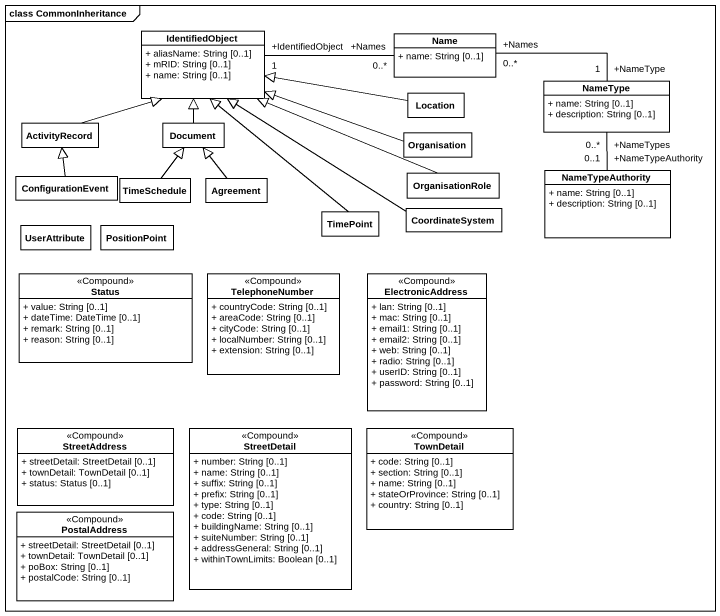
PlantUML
@startuml
mainframe class CommonInheritance
hide circle
hide empty members
skinparam classAttributeIconSize 0
class IdentifiedObject {
  + aliasName: String [0..1]
  + mRID: String [0..1]
  + name: String [0..1]
}
class Name {
  + name: String [0..1]
}
class Location
class NameType {
  + name: String [0..1]
  + description: String [0..1]
}
class ActivityRecord
class Document
class Organisation
class ConfigurationEvent
class TimeSchedule
class Agreement
class OrganisationRole
class NameTypeAuthority {
  + name: String [0..1]
  + description: String [0..1]
}
class UserAttribute
class PositionPoint
class TimePoint
class CoordinateSystem
class Status <<Compound>> {
  + value: String [0..1]
  + dateTime: DateTime [0..1]
  + remark: String [0..1]
  + reason: String [0..1]
}
class TelephoneNumber <<Compound>> {
  + countryCode: String [0..1]
  + areaCode: String [0..1]
  + cityCode: String [0..1]
  + localNumber: String [0..1]
  + extension: String [0..1]
}
class ElectronicAddress <<Compound>> {
  + lan: String [0..1]
  + mac: String [0..1]
  + email1: String [0..1]
  + email2: String [0..1]
  + web: String [0..1]
  + radio: String [0..1]
  + userID: String [0..1]
  + password: String [0..1]
}
class StreetAddress <<Compound>> {
  + streetDetail: StreetDetail [0..1]
  + townDetail: TownDetail [0..1]
  + status: Status [0..1]
}
class StreetDetail <<Compound>> {
  + number: String [0..1]
  + name: String [0..1]
  + suffix: String [0..1]
  + prefix: String [0..1]
  + type: String [0..1]
  + code: String [0..1]
  + buildingName: String [0..1]
  + suiteNumber: String [0..1]
  + addressGeneral: String [0..1]
  + withinTownLimits: Boolean [0..1]
}
class TownDetail <<Compound>> {
  + code: String [0..1]
  + section: String [0..1]
  + name: String [0..1]
  + stateOrProvince: String [0..1]
  + country: String [0..1]
}
class PostalAddress <<Compound>> {
  + streetDetail: StreetDetail [0..1]
  + townDetail: TownDetail [0..1]
  + poBox: String [0..1]
  + postalCode: String [0..1]
}
Name "+Names\n0..*" -left- "+IdentifiedObject\n1" IdentifiedObject
Name "+Names\n0..*" -right- "+NameType\n1" NameType
Location -left-|> IdentifiedObject
NameType "+NameTypes\n0..*" -- "+NameTypeAuthority\n0..1" NameTypeAuthority
ActivityRecord -right-|> IdentifiedObject
Document -up-|> IdentifiedObject
Organisation -left-|> IdentifiedObject
ConfigurationEvent -up-|> ActivityRecord
TimeSchedule -up-|> Document
Agreement -up-|> Document
OrganisationRole -left-|> IdentifiedObject
TimePoint -up-|> IdentifiedObject
CoordinateSystem -up-|> IdentifiedObject
@enduml
